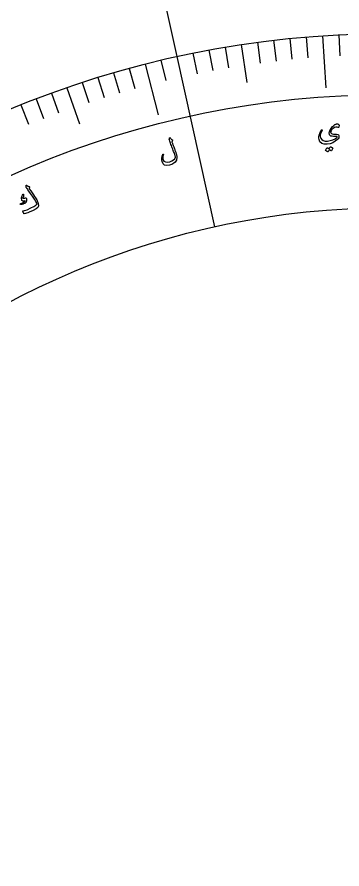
# Model space of a CAD drawing. Header units: millimetres. Extents: x -83 to 83, y -82 to 91.
# Drawn here: x -21.08 to -2.65, y 8.23 to 56.62 of the extents above; entities that cross this region are included whole.
import ezdxf

# ---------------------------------------------------------------- set-up
doc = ezdxf.new("R2010")
doc.units = ezdxf.units.MM
for name, color, linetype in [('ENGRAVE', 7, 'Continuous'), ('ENGRAVE_FINE', 8, 'Continuous'), ('TEXT', 5, 'Continuous')]:
    doc.layers.add(name, color=color, linetype=linetype)

msp = doc.modelspace()

# ---------------------------------------------------------------- linework, layer by layer
at = {"layer": 'ENGRAVE'}
for points in [[(-14.1463, 64.0437), (-12.011, 54.3768)], [(-3.7607, 55.5604), (-3.5601, 52.5972)], [(-8.3658, 55.0555), (-8.0386, 52.9022)], [(-12.011, 54.3768), (-9.8757, 44.7098)], [(-13.8153, 53.9466), (-13.0784, 51.0695)], [(-18.2567, 52.6098), (-17.5427, 50.5522)]]:
    msp.add_lwpolyline(points, dxfattribs=at)
for radius in [80.85, 80.85, 78.6844, 74.6625, 74.6625, 71.4862, 65.5875, 65.5875, 62.1225, 55.6875, 55.6875, 52.2225, 45.7875, 45.7875]:
    msp.add_circle((0, 0), radius, dxfattribs=at)
at = {"layer": 'ENGRAVE_FINE'}
for points in [[(-7.4483, 55.1871), (-7.2894, 54.0098)], [(-6.5288, 55.3035), (-6.3895, 54.1237)], [(-5.6075, 55.4045), (-5.4879, 54.2225)], [(-4.6847, 55.4901), (-4.5848, 54.3063)], [(-2.8357, 55.6153), (-2.7752, 54.4288)], [(-10.1939, 54.7465), (-9.9764, 53.5786)], [(-9.2811, 54.9086), (-9.0831, 53.7373)], [(-11.1039, 54.5692), (-10.8671, 53.4051)], [(-12.9149, 54.1692), (-12.6394, 53.0136)], [(-15.6047, 53.4565), (-15.2718, 52.316)], [(-14.7119, 53.709), (-14.3981, 52.5632)], [(-17.3773, 52.9068), (-17.0066, 51.7781)], [(-16.4932, 53.189), (-16.1413, 52.0543)], [(-19.1312, 52.2981), (-18.7231, 51.1824)], [(-20.0006, 51.9719), (-19.5739, 50.8631)], [(-20.8645, 51.6311), (-20.4194, 50.5296)]]:
    msp.add_lwpolyline(points, dxfattribs=at)
at = {"layer": 'TEXT'}
for points in [[(-2.8665, 50.351), (-2.9281, 50.3676), (-2.9956, 50.3645), (-3.0689, 50.3415), (-3.148, 50.2987), (-3.1973, 50.2594), (-3.2375, 50.2137), (-3.2686, 50.1615), (-3.2905, 50.1029), (-3.2924, 50.0913), (-3.2918, 50.0795), (-3.2889, 50.0673), (-3.2837, 50.0548), (-3.2516, 50.017), (-3.2003, 49.9902), (-3.1298, 49.9744), (-3.04, 49.9694), (-2.9514, 49.9653), (-2.8865, 49.9519), (-2.8453, 49.9294), (-2.8277, 49.8979), (-2.8221, 49.8301), (-2.8319, 49.7689), (-2.8571, 49.7143), (-2.8977, 49.6662), (-3.029, 49.5636), (-3.1703, 49.4848), (-3.3217, 49.43), (-3.4835, 49.3989), (-3.6626, 49.3985), (-3.8, 49.4428), (-3.896, 49.532), (-3.9506, 49.6665), (-3.9591, 49.7419), (-3.9548, 49.825), (-3.9376, 49.9156), (-3.9073, 50.0137), (-3.8962, 50.0412), (-3.8847, 50.0678), (-3.8727, 50.0935), (-3.8603, 50.1183), (-3.8474, 50.1423), (-3.8338, 50.1656), (-3.8195, 50.1883), (-3.8047, 50.2103), (-3.7965, 50.2196), (-3.7888, 50.2237), (-3.7817, 50.2226), (-3.7751, 50.2163), (-3.7711, 50.2082), (-3.7697, 50.1999), (-3.7708, 50.1914), (-3.7745, 50.1827), (-3.8416, 50.0538), (-3.8782, 49.9394), (-3.8846, 49.8394), (-3.861, 49.7539), (-3.7998, 49.6666), (-3.7155, 49.608), (-3.6082, 49.5781), (-3.4776, 49.5767), (-3.3121, 49.6015), (-3.1644, 49.6458), (-3.0343, 49.7097), (-2.9218, 49.7936), (-2.9151, 49.8005), (-2.9129, 49.8072), (-2.915, 49.8136), (-2.9215, 49.8197), (-2.947, 49.8304), (-2.9907, 49.838), (-3.0525, 49.8427), (-3.1325, 49.8442), (-3.2141, 49.8491), (-3.2772, 49.8639), (-3.3217, 49.8887), (-3.3476, 49.9236), (-3.3613, 49.9657), (-3.3674, 50.0105), (-3.3657, 50.0579), (-3.3562, 50.1079), (-3.3211, 50.2072), (-3.2693, 50.2998), (-3.2007, 50.3858), (-3.1152, 50.465), (-3.0923, 50.4839), (-3.0699, 50.5004), (-3.0481, 50.5146), (-3.0268, 50.5264), (-3.0062, 50.5359), (-2.9865, 50.5432), (-2.9675, 50.5484), (-2.9493, 50.5515), (-2.8775, 50.549), (-2.8319, 50.5204), (-2.8127, 50.4659), (-2.8197, 50.3853), (-2.8271, 50.3634), (-2.8374, 50.3503), (-2.8505, 50.3462), (-2.8665, 50.351)], [(-12.4246, 49.7541), (-12.4228, 49.7605), (-12.4196, 49.7655), (-12.4151, 49.7691), (-12.4093, 49.7714), (-12.4031, 49.7719), (-12.3972, 49.7701), (-12.3918, 49.766), (-12.3868, 49.7597), (-12.3593, 49.7225), (-12.3321, 49.6912), (-12.3052, 49.6659), (-12.2785, 49.6465), (-12.2702, 49.6392), (-12.266, 49.6294), (-12.2658, 49.6172), (-12.2696, 49.6026), (-12.2726, 49.5953), (-12.2753, 49.5882), (-12.2779, 49.5815), (-12.2803, 49.575), (-12.2826, 49.5689), (-12.2848, 49.5634), (-12.2868, 49.5583), (-12.2887, 49.5537), (-12.2918, 49.5455), (-12.2932, 49.5363), (-12.2928, 49.5261), (-12.2908, 49.5148), (-12.2808, 49.4841), (-12.2695, 49.4508), (-12.2568, 49.4148), (-12.2427, 49.3761), (-12.2274, 49.3347), (-12.2109, 49.2907), (-12.1932, 49.2439), (-12.1744, 49.1944), (-12.1549, 49.1452), (-12.137, 49.0988), (-12.1206, 49.0553), (-12.1058, 49.0146), (-12.0925, 48.9767), (-12.0803, 48.9415), (-12.0695, 48.909), (-12.0599, 48.8792), (-12.0353, 48.7899), (-12.0217, 48.703), (-12.0189, 48.6184), (-12.0268, 48.5362), (-12.0418, 48.4853), (-12.0717, 48.4343), (-12.1164, 48.3832), (-12.1761, 48.3318), (-12.2428, 48.2848), (-12.3071, 48.2472), (-12.369, 48.219), (-12.4284, 48.2002), (-12.5849, 48.182), (-12.7081, 48.2111), (-12.7982, 48.2877), (-12.8551, 48.4121), (-12.8731, 48.5113), (-12.8728, 48.6131), (-12.8544, 48.7176), (-12.8175, 48.8247), (-12.8143, 48.8312), (-12.8103, 48.8357), (-12.8055, 48.8383), (-12.8, 48.8389), (-12.7938, 48.8383), (-12.7887, 48.8366), (-12.7849, 48.8338), (-12.7822, 48.8301), (-12.7794, 48.8242), (-12.7781, 48.8182), (-12.7782, 48.812), (-12.7797, 48.8057), (-12.8, 48.7143), (-12.8105, 48.6382), (-12.8113, 48.5775), (-12.8023, 48.532), (-12.7469, 48.4437), (-12.6645, 48.3934), (-12.5551, 48.3812), (-12.4185, 48.4067), (-12.3008, 48.4508), (-12.2055, 48.5074), (-12.1326, 48.5767), (-12.0821, 48.6587), (-12.0913, 48.69), (-12.1029, 48.7263), (-12.1169, 48.7676), (-12.1331, 48.814), (-12.1519, 48.8656), (-12.1733, 48.9223), (-12.1973, 48.9843), (-12.224, 49.0515), (-12.2508, 49.121), (-12.2768, 49.1895), (-12.3022, 49.257), (-12.3268, 49.3235), (-12.3506, 49.3889), (-12.3734, 49.4534), (-12.3953, 49.517), (-12.4162, 49.5796), (-12.4389, 49.6392), (-12.4403, 49.6463), (-12.4409, 49.6531), (-12.4407, 49.6596), (-12.4397, 49.6658)], [(-3.3168, 49.2461), (-3.3147, 49.2485), (-3.3116, 49.2501), (-3.3075, 49.2509), (-3.3024, 49.2508), (-3.284, 49.2451), (-3.2661, 49.2387), (-3.2487, 49.2316), (-3.2319, 49.2237), (-3.2155, 49.215), (-3.1993, 49.2053), (-3.1834, 49.1946), (-3.1679, 49.1831), (-3.1648, 49.1794), (-3.1633, 49.1754), (-3.1633, 49.1711), (-3.165, 49.1664), (-3.2431, 49.0195), (-3.2454, 49.0174), (-3.2489, 49.0172), (-3.2537, 49.0188), (-3.2597, 49.0221), (-3.2639, 49.0253), (-3.2707, 49.0295), (-3.2801, 49.0349), (-3.2921, 49.0414), (-3.3067, 49.0491), (-3.3243, 49.0581), (-3.3446, 49.0685), (-3.3678, 49.0801), (-3.4293, 48.9657), (-3.4322, 48.9621), (-3.4362, 48.961), (-3.4413, 48.9624), (-3.4475, 48.9663), (-3.4529, 48.9696), (-3.4614, 48.9746), (-3.4729, 48.9813), (-3.4875, 48.9896), (-3.5055, 48.9995), (-3.527, 49.0111), (-3.552, 49.0242), (-3.5806, 49.0389), (-3.5836, 49.0415), (-3.5851, 49.0442), (-3.585, 49.047), (-3.5832, 49.0499), (-3.5038, 49.192), (-3.5017, 49.1945), (-3.4986, 49.1961), (-3.4945, 49.1969), (-3.4894, 49.1968), (-3.4738, 49.1928), (-3.4586, 49.188), (-3.4437, 49.1823), (-3.4293, 49.1758), (-3.4153, 49.1685), (-3.4017, 49.1607), (-3.3885, 49.1522), (-3.3758, 49.1431)], [(-20.5331, 47.0691), (-20.5153, 47.0551), (-20.4975, 47.0422), (-20.4797, 47.0305), (-20.4618, 47.0199), (-20.4439, 47.0105), (-20.4257, 47.0023), (-20.4073, 46.9954), (-20.3887, 46.9897), (-20.3806, 46.9855), (-20.3756, 46.9787), (-20.3736, 46.9693), (-20.3746, 46.9573), (-20.3836, 46.8924), (-20.3843, 46.8855), (-20.3844, 46.8799), (-20.384, 46.8755), (-20.3831, 46.8723), (-20.2944, 46.7461), (-20.2153, 46.6316), (-20.1458, 46.5289), (-20.0858, 46.4378), (-20.0354, 46.3585), (-19.9948, 46.2911), (-19.964, 46.2357), (-19.9429, 46.1921), (-19.9067, 46.1083), (-19.8968, 46.0811), (-19.888, 46.0532), (-19.8805, 46.0247), (-19.8742, 45.9955), (-19.8693, 45.9656), (-19.8658, 45.935), (-19.8637, 45.9036), (-19.863, 45.8714), (-19.8967, 45.8087), (-19.9974, 45.7322), (-20.1649, 45.6414), (-20.399, 45.5356), (-20.4734, 45.5053), (-20.543, 45.479), (-20.6078, 45.4568), (-20.6679, 45.4387), (-20.6741, 45.4386), (-20.6793, 45.4402), (-20.6835, 45.4436), (-20.6867, 45.4486), (-20.7, 45.4739), (-20.712, 45.497), (-20.7226, 45.5179), (-20.7318, 45.5366), (-20.7397, 45.5533), (-20.7465, 45.5683), (-20.7521, 45.5815), (-20.7564, 45.5929), (-20.7585, 45.5995), (-20.7579, 45.604), (-20.7545, 45.6064), (-20.7485, 45.6068), (-20.7035, 45.6128), (-20.6485, 45.627), (-20.5836, 45.6496), (-20.5086, 45.6804), (-20.2877, 45.7791), (-20.1192, 45.866), (-20.0032, 45.9417), (-19.9398, 46.0067), (-19.9625, 46.0587), (-20.014, 46.1486), (-20.0946, 46.2765), (-20.2043, 46.4422), (-20.3159, 46.6074), (-20.401, 46.7319), (-20.4595, 46.816), (-20.4914, 46.8597), (-20.5005, 46.8714), (-20.5091, 46.8824), (-20.5171, 46.8926), (-20.5245, 46.9021), (-20.5312, 46.9107), (-20.5373, 46.9184), (-20.5426, 46.925), (-20.5473, 46.9307), (-20.5566, 46.9436), (-20.563, 46.9569), (-20.5664, 46.9708), (-20.567, 46.9852), (-20.5623, 47.0645), (-20.5614, 47.0701), (-20.5598, 47.0742), (-20.5572, 47.077), (-20.5538, 47.0784), (-20.5486, 47.0779), (-20.5435, 47.0763), (-20.5383, 47.0733), (-20.5331, 47.0691)], [(-20.7257, 46.5608), (-20.7223, 46.5618), (-20.7189, 46.5618), (-20.7156, 46.5607), (-20.7124, 46.5586), (-20.7105, 46.5562), (-20.709, 46.5534), (-20.7079, 46.5503), (-20.7071, 46.5467), (-20.7031, 46.4403), (-20.7034, 46.4292), (-20.7049, 46.4202), (-20.7076, 46.4131), (-20.7114, 46.4081), (-20.7303, 46.3924), (-20.7451, 46.3762), (-20.7559, 46.3595), (-20.7625, 46.3424), (-20.7621, 46.3352), (-20.7559, 46.33), (-20.744, 46.3269), (-20.7263, 46.3259), (-20.7152, 46.327), (-20.7039, 46.3283), (-20.6923, 46.33), (-20.6806, 46.3321), (-20.6685, 46.3345), (-20.6559, 46.3375), (-20.643, 46.3408), (-20.6295, 46.3446), (-20.5779, 46.346), (-20.5476, 46.3153), (-20.5384, 46.2525), (-20.5504, 46.1576), (-20.5591, 46.1271), (-20.5695, 46.1017), (-20.5817, 46.0813), (-20.5956, 46.066), (-20.6129, 46.0536), (-20.6384, 46.0402), (-20.6722, 46.026), (-20.7144, 46.0107), (-20.7361, 46.0034), (-20.757, 45.9971), (-20.7771, 45.992), (-20.7965, 45.988), (-20.8149, 45.9847), (-20.8323, 45.982), (-20.8486, 45.9797), (-20.8638, 45.9779), (-20.8741, 45.9787), (-20.8823, 45.9813), (-20.8885, 45.9855), (-20.8926, 45.9914), (-20.8946, 45.9986), (-20.8935, 46.0048), (-20.8895, 46.0101), (-20.8825, 46.0145), (-20.8594, 46.0268), (-20.833, 46.0404), (-20.8034, 46.0552), (-20.7704, 46.0713), (-20.7088, 46.1012), (-20.6618, 46.1267), (-20.6292, 46.1481), (-20.6112, 46.1652), (-20.6093, 46.1684), (-20.609, 46.1718), (-20.6103, 46.1751), (-20.6131, 46.1786), (-20.6157, 46.1804), (-20.6195, 46.1814), (-20.6244, 46.1816), (-20.6306, 46.181), (-20.6856, 46.1707), (-20.709, 46.1673), (-20.7302, 46.167), (-20.7491, 46.1697), (-20.7659, 46.1755), (-20.7817, 46.1839), (-20.7936, 46.1947), (-20.8016, 46.2077), (-20.8058, 46.2229), (-20.8176, 46.333), (-20.8082, 46.426), (-20.7776, 46.502), (-20.7257, 46.5608)]]:
    msp.add_lwpolyline(points, close=True, dxfattribs=at)

doc.saveas('drawing.dxf')
